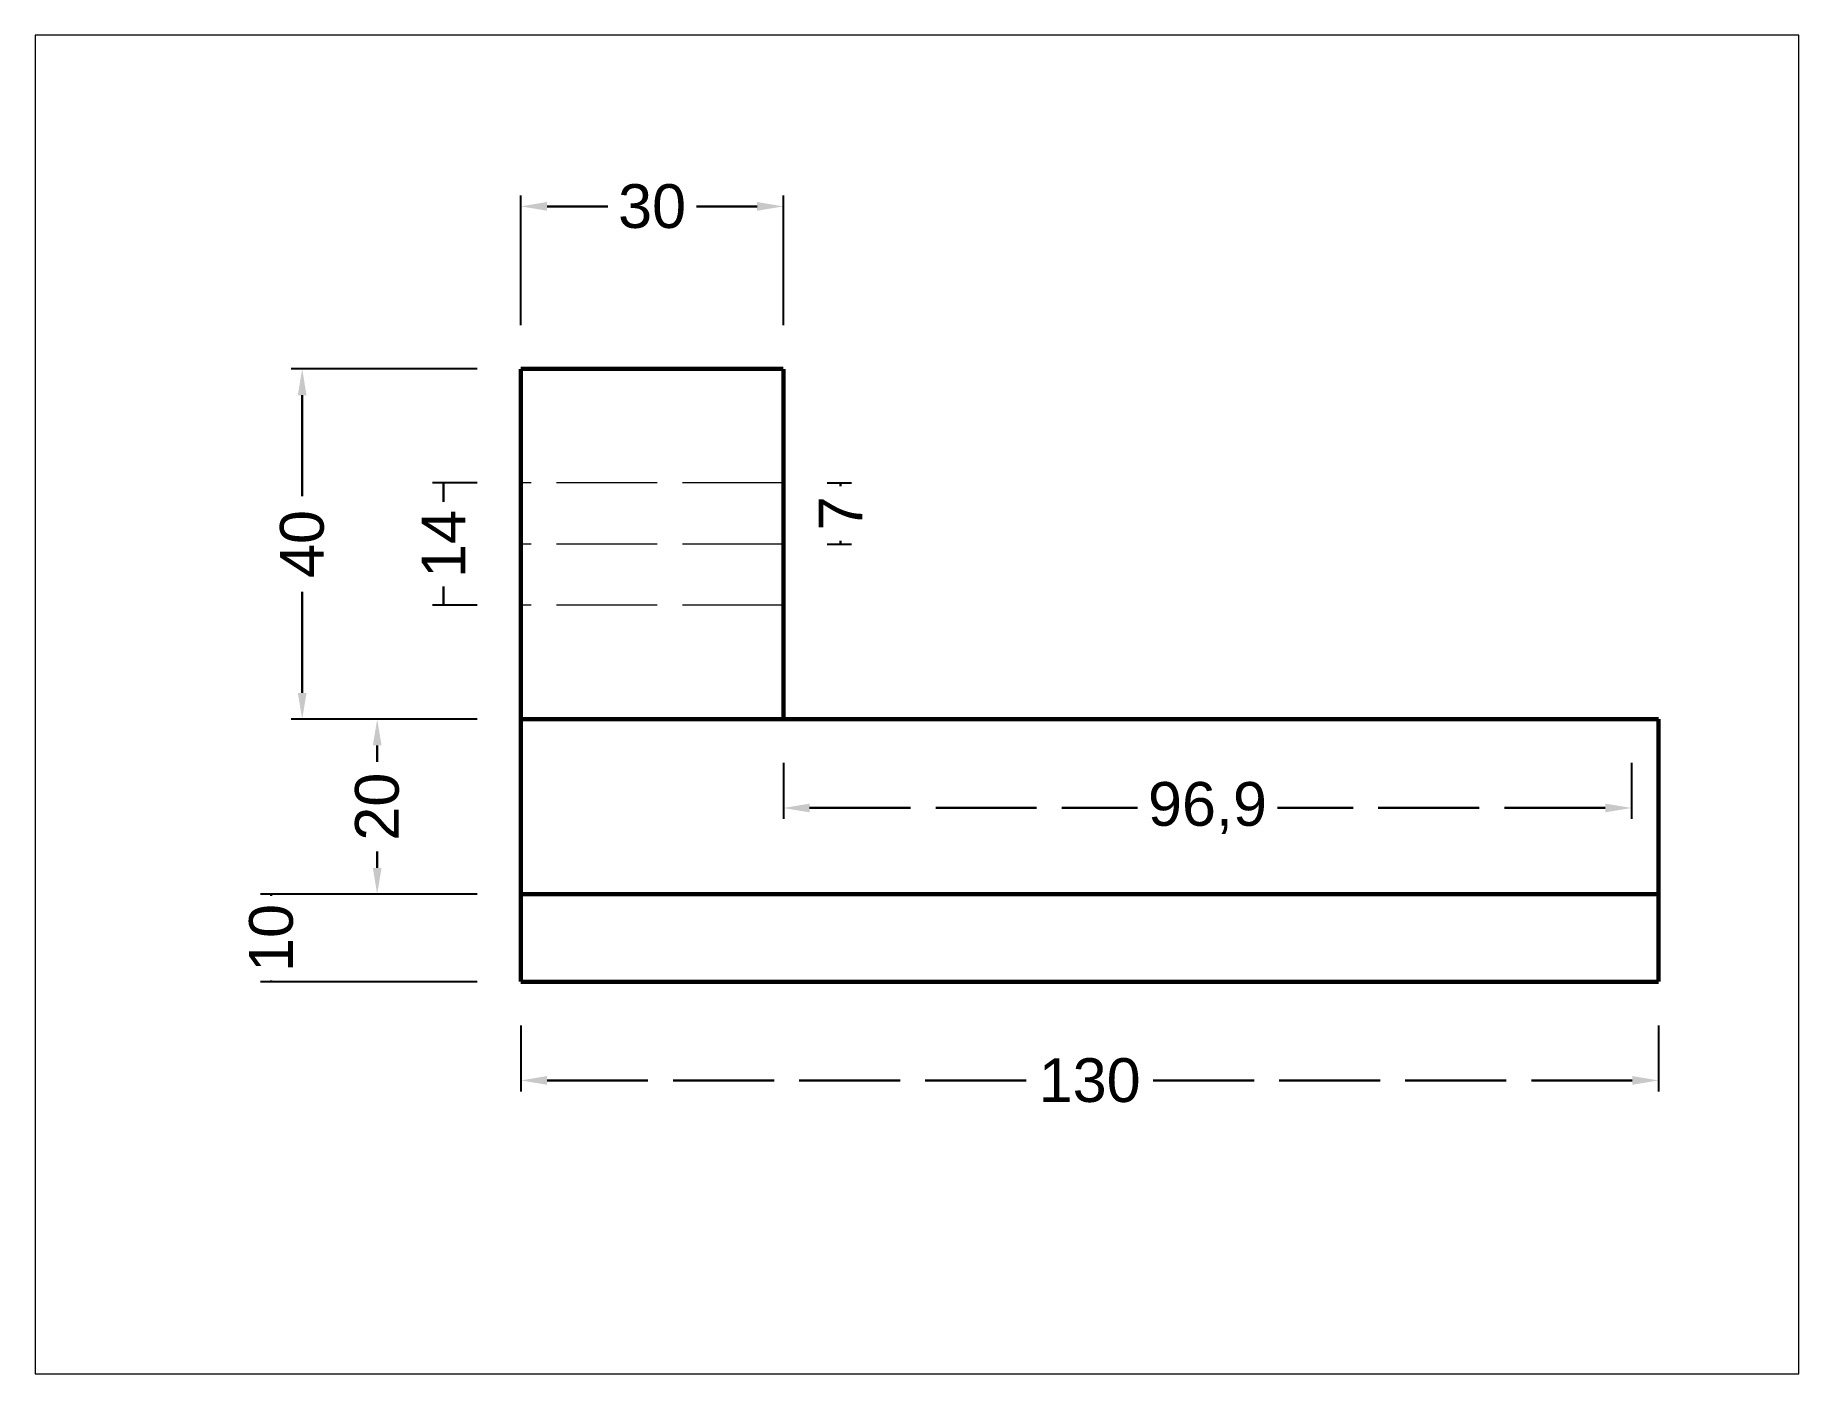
# Paper-space layout 'Layout1' of a CAD drawing. Header units: millimetres. Extents: x 26 to 231, y 20 to 176.
# The model-space entities are those that its viewports show. They can reach past a viewport. Long polylines and large blocks are cut down to what shows.
import ezdxf

# ---------------------------------------------------------------- set-up
doc = ezdxf.new("R2010")
doc.units = ezdxf.units.MM
doc.linetypes.add('ACAD_ISO02W100', pattern=[15, 12, -3])
doc.layers.add('Costruction Layer', color=7, linetype='Continuous', lineweight=0)
doc.layers.add('Dotted lines', color=90, linetype='ACAD_ISO02W100', lineweight=0)
doc.styles.get("Standard").update_dxf_attribs({"font": 'arial.ttf'})
doc.dimstyles.new('ISO-25', dxfattribs={"dimtxt": 5, "dimasz": 3, "dimexe": 1.25, "dimexo": 5, "dimgap": 1.5, "dimtad": 0, "dimdec": 1, "dimtxsty": 'Standard', "dimcen": 2.5, "dimclrd": 256, "dimclrt": 256, "dimadec": 0, "dimazin": 0, "dimtfac": 1, "dimtdec": 1, "dimtix": 1, "dimtmove": 0, "dimatfit": 3, "dimfxl": 1, "dimlwd": 30, "dimarcsym": 0})

# ---------------------------------------------------------------- blocks, each defined once
blk = doc.blocks.new('*D2')
at = {"layer": 'Defpoints', "color": 0, "transparency": 16777216}
for p in [(2268.5, 1883.03), (2268.5, 1876.03), (2275.04, 1876.03)]:
    blk.add_point(p, dxfattribs=at)
at = {"layer": 'Dotted lines', "color": 0, "lineweight": -2, "transparency": 16777216}
for p, q in [((2273.5, 1883.03), (2276.29, 1883.03)), ((2273.5, 1876.03), (2276.29, 1876.03))]:
    blk.add_line(p, q, dxfattribs=at)
at = {"layer": 'Dotted lines', "linetype": 'ACAD_ISO02W100', "lineweight": 30, "transparency": 16777216}
for p, q in [((2275.04, 1883.03), (2275.04, 1882.65)), ((2275.04, 1876.03), (2275.04, 1876.41))]:
    blk.add_line(p, q, dxfattribs=at)
at = {"layer": 'Dotted lines', "transparency": 16777216, "insert": (2275.04, 1879.53), "char_height": 5, "attachment_point": 5, "rotation": 90}
blk.add_mtext('7', dxfattribs=at)
blk = doc.blocks.new('*D3')
at = {"layer": 'Defpoints', "color": 0, "transparency": 16777216}
for p in [(2238.5, 1883.03), (2229.66, 1869.03), (2238.5, 1869.03)]:
    blk.add_point(p, dxfattribs=at)
at = {"layer": 'Dotted lines', "color": 0, "lineweight": -2, "transparency": 16777216}
for p, q in [((2233.5, 1883.03), (2228.41, 1883.03)), ((2233.5, 1869.03), (2228.41, 1869.03))]:
    blk.add_line(p, q, dxfattribs=at)
at = {"layer": 'Dotted lines', "linetype": 'ACAD_ISO02W100', "lineweight": 30, "transparency": 16777216}
for p, q in [((2229.66, 1883.03), (2229.66, 1880.86)), ((2229.66, 1869.03), (2229.66, 1871.19))]:
    blk.add_line(p, q, dxfattribs=at)
at = {"layer": 'Dotted lines', "transparency": 16777216, "insert": (2229.66, 1876.03), "char_height": 5, "attachment_point": 5, "rotation": 90}
blk.add_mtext('14', dxfattribs=at)
blk = doc.blocks.new('*D4')
at = {"layer": 'Costruction Layer', "color": 0, "lineweight": -2, "transparency": 16777216}
for p, q in [((2233.5, 1896.03), (2212.27, 1896.03)), ((2233.5, 1856.03), (2212.27, 1856.03))]:
    blk.add_line(p, q, dxfattribs=at)
at = {"layer": 'Costruction Layer', "linetype": 'ACAD_ISO02W100', "lineweight": 30, "transparency": 16777216}
for p, q in [((2213.52, 1893.03), (2213.52, 1881.2)), ((2213.52, 1859.03), (2213.52, 1870.85))]:
    blk.add_line(p, q, dxfattribs=at)
at = {"layer": 'Costruction Layer', "transparency": 16777216}
for points in [[(2213.02, 1893.03), (2214.02, 1893.03), (2213.52, 1896.03)], [(2213.02, 1859.03), (2214.02, 1859.03), (2213.52, 1856.03)]]:
    blk.add_solid(points, dxfattribs=at)
at = {"layer": 'Defpoints', "color": 0, "transparency": 16777216}
for p in [(2238.5, 1896.03), (2213.52, 1856.03), (2238.5, 1856.03)]:
    blk.add_point(p, dxfattribs=at)
at = {"layer": 'Costruction Layer', "transparency": 16777216, "insert": (2213.52, 1876.03), "char_height": 5, "attachment_point": 5, "rotation": 90}
blk.add_mtext('40', dxfattribs=at)
blk = doc.blocks.new('*D5')
at = {"layer": 'Costruction Layer', "color": 0, "lineweight": -2, "transparency": 16777216}
for p, q in [((2233.5, 1856.03), (2220.84, 1856.03)), ((2233.5, 1836.03), (2220.84, 1836.03))]:
    blk.add_line(p, q, dxfattribs=at)
at = {"layer": 'Costruction Layer', "linetype": 'ACAD_ISO02W100', "lineweight": 30, "transparency": 16777216}
for p, q in [((2222.09, 1853.03), (2222.09, 1851.14)), ((2222.09, 1839.03), (2222.09, 1840.91))]:
    blk.add_line(p, q, dxfattribs=at)
at = {"layer": 'Costruction Layer', "transparency": 16777216}
for points in [[(2221.59, 1853.03), (2222.59, 1853.03), (2222.09, 1856.03)], [(2221.59, 1839.03), (2222.59, 1839.03), (2222.09, 1836.03)]]:
    blk.add_solid(points, dxfattribs=at)
at = {"layer": 'Defpoints', "color": 0, "transparency": 16777216}
for p in [(2238.5, 1856.03), (2222.09, 1836.03), (2238.5, 1836.03)]:
    blk.add_point(p, dxfattribs=at)
at = {"layer": 'Costruction Layer', "transparency": 16777216, "insert": (2222.09, 1846.03), "char_height": 5, "attachment_point": 5, "rotation": 90}
blk.add_mtext('20', dxfattribs=at)
blk = doc.blocks.new('*D6')
at = {"layer": 'Costruction Layer', "color": 0, "lineweight": -2, "transparency": 16777216}
for p, q in [((2233.5, 1836.03), (2208.74, 1836.03)), ((2233.5, 1826.03), (2208.74, 1826.03))]:
    blk.add_line(p, q, dxfattribs=at)
at = {"layer": 'Costruction Layer', "linetype": 'ACAD_ISO02W100', "lineweight": 30, "transparency": 16777216}
for p, q in [((2209.99, 1836.03), (2209.99, 1835.86)), ((2209.99, 1826.03), (2209.99, 1826.19))]:
    blk.add_line(p, q, dxfattribs=at)
at = {"layer": 'Defpoints', "color": 0, "transparency": 16777216}
for p in [(2238.5, 1836.03), (2209.99, 1826.03), (2238.5, 1826.03)]:
    blk.add_point(p, dxfattribs=at)
at = {"layer": 'Costruction Layer', "transparency": 16777216, "insert": (2209.99, 1831.03), "char_height": 5, "attachment_point": 5, "rotation": 90}
blk.add_mtext('10', dxfattribs=at)
blk = doc.blocks.new('*D7')
at = {"layer": 'Costruction Layer', "color": 0, "lineweight": -2, "transparency": 16777216}
for p, q in [((2238.5, 1821.03), (2238.5, 1813.51)), ((2368.5, 1821.03), (2368.5, 1813.51))]:
    blk.add_line(p, q, dxfattribs=at)
at = {"layer": 'Costruction Layer', "linetype": 'ACAD_ISO02W100', "lineweight": 30, "transparency": 16777216}
for p, q in [((2241.5, 1814.76), (2296.72, 1814.76)), ((2365.5, 1814.76), (2310.28, 1814.76))]:
    blk.add_line(p, q, dxfattribs=at)
at = {"layer": 'Costruction Layer', "transparency": 16777216}
for points in [[(2241.5, 1815.26), (2241.5, 1814.26), (2238.5, 1814.76)], [(2365.5, 1815.26), (2365.5, 1814.26), (2368.5, 1814.76)]]:
    blk.add_solid(points, dxfattribs=at)
at = {"layer": 'Defpoints', "color": 0, "transparency": 16777216}
for p in [(2238.5, 1826.03), (2368.5, 1826.03), (2368.5, 1814.76)]:
    blk.add_point(p, dxfattribs=at)
at = {"layer": 'Costruction Layer', "transparency": 16777216, "insert": (2303.5, 1814.76), "char_height": 5, "attachment_point": 5}
blk.add_mtext('130', dxfattribs=at)
blk = doc.blocks.new('*D19')
at = {"layer": 'Costruction Layer', "color": 0, "lineweight": -2, "transparency": 16777216}
for p, q in [((2238.5, 1901.03), (2238.5, 1915.85)), ((2268.5, 1901.03), (2268.5, 1915.85))]:
    blk.add_line(p, q, dxfattribs=at)
at = {"layer": 'Costruction Layer', "linetype": 'ACAD_ISO02W100', "lineweight": 30, "transparency": 16777216}
for p, q in [((2241.5, 1914.6), (2248.43, 1914.6)), ((2265.5, 1914.6), (2258.57, 1914.6))]:
    blk.add_line(p, q, dxfattribs=at)
at = {"layer": 'Costruction Layer', "transparency": 16777216}
for points in [[(2241.5, 1915.1), (2241.5, 1914.1), (2238.5, 1914.6)], [(2265.5, 1915.1), (2265.5, 1914.1), (2268.5, 1914.6)]]:
    blk.add_solid(points, dxfattribs=at)
at = {"layer": 'Defpoints', "color": 0, "transparency": 16777216}
for p in [(2268.5, 1914.6), (2238.5, 1896.03), (2268.5, 1896.03)]:
    blk.add_point(p, dxfattribs=at)
at = {"layer": 'Costruction Layer', "transparency": 16777216, "insert": (2253.5, 1914.6), "char_height": 5, "attachment_point": 5}
blk.add_mtext('30', dxfattribs=at)
blk = doc.blocks.new('*D20')
at = {"layer": 'Defpoints', "color": 0, "lineweight": -2, "transparency": 16777216}
for p, q in [((2268.5, 1851.03), (2268.5, 1844.63)), ((2365.41, 1851.03), (2365.41, 1844.63))]:
    blk.add_line(p, q, dxfattribs=at)
at = {"layer": 'Defpoints', "linetype": 'ACAD_ISO02W100', "lineweight": 30, "transparency": 16777216}
for p, q in [((2271.5, 1845.88), (2308.96, 1845.88)), ((2362.41, 1845.88), (2324.95, 1845.88))]:
    blk.add_line(p, q, dxfattribs=at)
at = {"layer": 'Defpoints', "color": 0, "transparency": 16777216}
for p in [(2268.5, 1856.03), (2365.41, 1856.03), (2365.41, 1845.88)]:
    blk.add_point(p, dxfattribs=at)
at = {"layer": 'Defpoints', "transparency": 16777216}
for points in [[(2271.5, 1846.38), (2271.5, 1845.38), (2268.5, 1845.88)], [(2362.41, 1846.38), (2362.41, 1845.38), (2365.41, 1845.88)]]:
    blk.add_solid(points, dxfattribs=at)
at = {"layer": 'Defpoints', "transparency": 16777216, "insert": (2316.96, 1845.88), "char_height": 5, "attachment_point": 5}
blk.add_mtext('96,9', dxfattribs=at)

msp = doc.modelspace()

# ---------------------------------------------------------------- linework, layer by layer
at = {"layer": 'Costruction Layer', "const_width": 0.5}
for points in [[(2238.5, 1896.03), (2238.5, 1856.03)], [(2268.5, 1896.03), (2238.5, 1896.03)], [(2268.5, 1856.03), (2268.5, 1896.03)], [(2238.5, 1856.03), (2268.5, 1856.03)], [(2238.5, 1836.03), (2238.5, 1856.03)], [(2238.5, 1856.03), (2368.5, 1856.03)], [(2368.5, 1856.03), (2368.5, 1836.03)], [(2238.5, 1826.03), (2238.5, 1836.03)], [(2238.5, 1836.03), (2368.5, 1836.03)], [(2368.5, 1836.03), (2238.5, 1836.03)], [(2368.5, 1836.03), (2368.5, 1826.03)], [(2368.5, 1826.03), (2238.5, 1826.03)]]:
    msp.add_lwpolyline(points, dxfattribs=at)
at = {"layer": 'Dotted lines'}
for p, q in [((2268.5, 1883.03), (2238.5, 1883.03)), ((2268.5, 1876.03), (2238.5, 1876.03)), ((2268.5, 1869.03), (2238.5, 1869.03))]:
    msp.add_line(p, q, dxfattribs=at)

# ---------------------------------------------------------------- dimensions: what is measured, and where the dimension line sits
at = {"layer": 'Costruction Layer'}
for base, p1, p2, picture, middle in [((2268.5, 1914.6), (2238.5, 1896.03), (2268.5, 1896.03), '*D19', (2253.5, 1914.6)), ((2368.5, 1814.76), (2238.5, 1826.03), (2368.5, 1826.03), '*D7', (2303.5, 1814.76))]:
    dim = msp.add_linear_dim(base=base, p1=p1, p2=p2, dimstyle='ISO-25', dxfattribs=at)
    dim.commit()
    dim.dimension.update_dxf_attribs({"geometry": picture, "text_midpoint": middle})
for base, p1, p2, picture, middle in [((2213.52, 1856.03), (2238.5, 1896.03), (2238.5, 1856.03), '*D4', (2213.52, 1876.03)), ((2222.09, 1836.03), (2238.5, 1856.03), (2238.5, 1836.03), '*D5', (2222.09, 1846.03)), ((2209.99, 1826.03), (2238.5, 1836.03), (2238.5, 1826.03), '*D6', (2209.99, 1831.03))]:
    dim = msp.add_linear_dim(base=base, p1=p1, p2=p2, angle=90, dimstyle='ISO-25', dxfattribs=at)
    dim.commit()
    dim.dimension.update_dxf_attribs({"geometry": picture, "text_midpoint": middle})
at = {"layer": 'Defpoints'}
dim = msp.add_linear_dim(base=(2365.41, 1845.88), p1=(2268.5, 1856.03), p2=(2365.41, 1856.03), dimstyle='ISO-25', dxfattribs=at)
dim.commit()
dim.dimension.update_dxf_attribs({"geometry": '*D20', "text_midpoint": (2316.96, 1845.88)})
at = {"layer": 'Dotted lines'}
for base, p1, p2, picture, middle in [((2229.66, 1869.03), (2238.5, 1883.03), (2238.5, 1869.03), '*D3', (2229.66, 1876.03)), ((2275.04, 1876.03), (2268.5, 1883.03), (2268.5, 1876.03), '*D2', (2275.04, 1879.53))]:
    dim = msp.add_linear_dim(base=base, p1=p1, p2=p2, angle=90, dimstyle='ISO-25', dxfattribs=at)
    dim.commit()
    dim.dimension.update_dxf_attribs({"geometry": picture, "text_midpoint": middle})

psp = doc.layouts.get("Layout1")

# ---------------------------------------------------------------- viewports
at = {"layer": 'Defpoints', "view_target_point": (2623.45, 1662.67)}
psp.add_viewport(center=(128.5, 97.5), size=(205.6, 156), view_center_point=(-339.68, 195.03), view_height=152.8867, dxfattribs=at)

doc.saveas('drawing.dxf')
